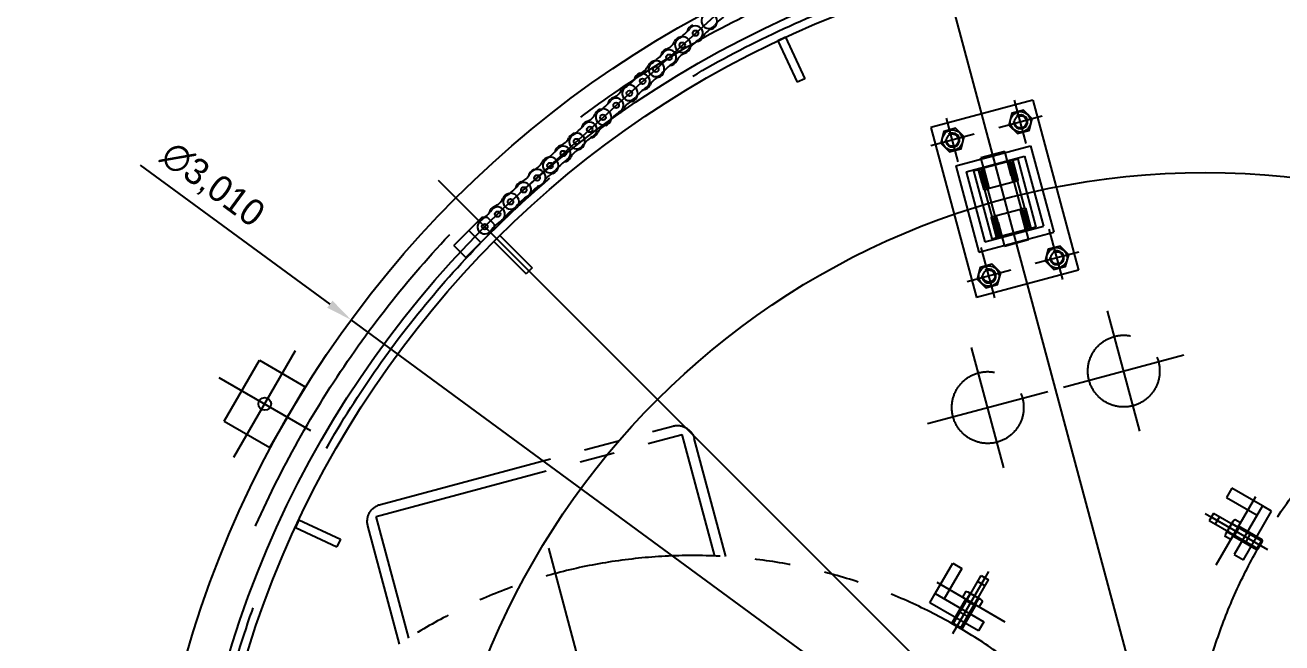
# Model space of a CAD drawing. Header units: millimetres. Extents: x 10462777 to 22643323, y 453826 to 1389191.
# Drawn here: x 11304290 to 11306075, y 595340 to 596218 of the extents above; entities that cross this region are included whole.
import ezdxf

# ---------------------------------------------------------------- set-up
doc = ezdxf.new("R2010")
doc.units = ezdxf.units.MM
doc.header["$LTSCALE"] = 200
doc.header["$MEASUREMENT"] = 0
doc.header["$PDMODE"] = 35
doc.header["$PDSIZE"] = -5
for name, pattern in [('CENTER', [2, 1.25, -0.25, 0.25, -0.25]), ('HIDDEN', [3.75, 2.5, -1.25]), ('PHANTOM', [2.5, 1.25, -0.25, 0.25, -0.25, 0.25, -0.25])]:
    doc.linetypes.add(name, pattern=pattern)
doc.layers.get('0').update_dxf_attribs({"linetype": 'CONTINUOUS'})
doc.layers.get('DEFPOINTS').update_dxf_attribs({"linetype": 'CONTINUOUS'})
for name, color, linetype in [('1', 1, 'CENTER'), ('7', 7, 'CONTINUOUS'), ('CENTER', 1, 'CONTINUOUS'), ('H', 30, 'CONTINUOUS'), ('HIDDEN', 7, 'HIDDEN'), ('THIN', 3, 'CONTINUOUS')]:
    doc.layers.add(name, color=color, linetype=linetype)
doc.layers.add('LAYOUT', color=8, linetype='CONTINUOUS', lineweight=25)
doc.styles.get("Standard").update_dxf_attribs({"font": 'SYMBOL'})
doc.dimstyles.new('ROMANS', dxfattribs={"dimtxt": 2.5, "dimasz": 2.5, "dimexe": 1.25, "dimexo": 0.625, "dimtad": 1, "dimdec": 4, "dimdsep": 46, "dimlunit": 6, "dimtxsty": 'Standard', "dimcen": 2.5, "dimadec": 0, "dimazin": 0, "dimtfac": 1, "dimtdec": 4, "dimtmove": 0, "dimatfit": 3, "dimfxl": 1, "dimtolj": 1, "dimtzin": 0, "dimarcsym": 0})

# ---------------------------------------------------------------- blocks, each defined once
blk = doc.blocks.new('A$C40DC224F')
at = {"layer": 'H', "color": 31, "linetype": 'Continuous'}
for p, q in [((30, 50), (0, 50)), ((0, 50), (0, 0)), ((30, 50), (30, 0)), ((30, 0), (0, 0))]:
    blk.add_line(p, q, dxfattribs=at)
for points in [[(30, 45.6), (27, 45.6), (27, 47.9), (3, 47.9), (3, 45.6), (0, 45.6), (0, 49, -0.414214), (1, 50), (29, 50, -0.414214), (30, 49), (30, 45.6)], [(30, 44.7), (27, 45), (3, 45), (0, 44.7), (0, 43.5, 0.414214), (1, 42.5), (29, 42.5, 0.414214), (30, 43.5), (30, 44.7)], [(20, 45), (5.5, 45, -1), (5.5, 47.9), (24.5, 47.9, -1), (24.5, 45), (20, 45)], [(30, 5.3), (27, 5), (3, 5), (0, 5.3), (0, 6.5, -0.414214), (1, 7.5), (29, 7.5, -0.414214), (30, 6.5), (30, 5.3)], [(30, 4.3), (27, 4.3), (27, 2.1), (3, 2.1), (3, 4.3), (0, 4.3), (0, 1, 0.414214), (1, 0), (29, 0, 0.414214), (30, 1), (30, 4.3)], [(20, 5), (5.5, 5, 1), (5.5, 2.1), (24.5, 2.1, 1), (24.5, 5), (20, 5)]]:
    blk.add_lwpolyline(points, format="xyb", dxfattribs=at)
blk = doc.blocks.new('*D360')
at = {"layer": '7', "color": 1, "lineweight": -2, "transparency": 16777216}
for p, q in [((11304453.2, 596019.1), (11304722.6, 595821.3)), ((11307179, 594017.6), (11304752.8, 595799.1)), ((11307209.2, 593995.5), (11307239.4, 593973.3))]:
    blk.add_line(p, q, dxfattribs=at)
at = {"layer": '7', "color": 1, "transparency": 16777216}
for points in [[(11304726.3, 595826.4), (11304718.9, 595816.3), (11304752.8, 595799.1)], [(11307212.9, 594000.5), (11307205.5, 593990.4), (11307179, 594017.6)]]:
    blk.add_solid(points, dxfattribs=at)
at = {"layer": 'DEFPOINTS', "color": 0, "transparency": 16777216}
for p in [(11304752.8, 595799.1), (11307179, 594017.6)]:
    blk.add_point(p, dxfattribs=at)
at = {"layer": '7', "color": 4, "transparency": 16777216, "insert": (11304555.1, 595990), "char_height": 37.5, "attachment_point": 5, "rotation": 323.7114}
blk.add_mtext('\\A1;∅3,010', dxfattribs=at)
blk = doc.blocks.new('A$C08586AF6')
at = {"layer": '7', "color": 71, "linetype": 'PHANTOM'}
for p, q in [((1349.9, 1270.7), (1270.7, 1349.9)), ((1277.8, 1286.3), (1334.3, 1342.8)), ((1345.7, 1345.7), (1282, 1282)), ((1342.8, 1334.3), (1334.3, 1342.8)), ((1286.3, 1277.8), (1342.8, 1334.3)), ((1335.8, 1327.3), (1327.3, 1335.8)), ((1286.3, 1277.8), (1277.8, 1286.3)), ((1300.4, 1291.9), (1291.9, 1300.4)), ((1462.6, 991), (1636.3, 991)), ((1467.5, 976), (1646.3, 976)), ((1646.3, 526), (1646.3, 976)), ((1661.3, 536), (1661.3, 966)), ((1467.5, 526), (1646.3, 526)), ((1462.6, 511), (1636.3, 511))]:
    blk.add_line(p, q, dxfattribs=at)
blk.add_circle((751, 751), 751, dxfattribs=at)
for centre, start, end in [((1636.3, 966), 0, 90), ((1636.3, 536), 270, 0)]:
    blk.add_arc(centre, 25, start, end, dxfattribs=at)
blk = doc.blocks.new('A$C599E23C4')
at = {"layer": '7', "color": 1}
for p, q in [((1.1, 21.9), (1.1, 5.9)), ((38.1, 21.9), (38.1, 5.9)), ((48.9, 20.8), (40, 20.8)), ((50, 24.2), (50, 3.5)), ((48.9, 6.9), (40, 6.9))]:
    blk.add_line(p, q, dxfattribs=at)
blk.add_lwpolyline([(40, 21.9), (1.1, 21.9), (0, 20.8), (0, 6.9), (1.1, 5.9), (40, 5.9)], dxfattribs=at)
blk.add_lwpolyline([(40, 27.7), (48.9, 27.7, -0.309401), (48.9, 20.8, -0.154701), (48.9, 6.9, -0.309401), (48.9, 0), (40, 0), (40, 27.7)], format="xyb", dxfattribs=at)
at = {"layer": 'THIN', "color": 1}
for points in [[(40, 21.9), (38.1, 20.8), (0, 20.8)], [(40, 5.9), (38.1, 6.9), (0, 6.9)]]:
    blk.add_lwpolyline(points, dxfattribs=at)
blk = doc.blocks.new('A$C7DA30AB0')
at = {"layer": 'LAYOUT', "color": 6, "linetype": 'PHANTOM'}
blk.add_circle((3030.4, 3026, 0), 2693, dxfattribs=at)

msp = doc.modelspace()

# ---------------------------------------------------------------- linework, layer by layer
at = {"color": 31}
for centre in [(11305241.93496, 596206.5048, 0), (11305223.14938, 596189.39599, 0), (11305223.15612, 596189.40172, 0), (11305223.15612, 596189.40172, 0), (11305223.16265, 596189.4077, 0), (11305204.37728, 596172.29865, 0), (11305185.5917, 596155.18984, 0), (11305185.59844, 596155.19558, 0), (11305185.59844, 596155.19558, 0), (11305185.60497, 596155.20155, 0), (11305166.8196, 596138.09251, 0), (11305148.03402, 596120.98369, 0), (11305148.04076, 596120.98943, 0), (11305148.04076, 596120.98943, 0), (11305148.04729, 596120.99541, 0), (11305129.26192, 596103.88636, 0), (11305110.47634, 596086.77755, 0), (11305110.48307, 596086.78329, 0), (11305110.48307, 596086.78329, 0), (11305110.48961, 596086.78926, 0), (11305091.70423, 596069.68021, 0), (11305072.91866, 596052.5714, 0), (11305072.92539, 596052.57714, 0), (11305072.92539, 596052.57714, 0), (11305072.93192, 596052.58311, 0), (11305054.14655, 596035.47407, 0), (11305035.36097, 596018.36526, 0), (11305035.36771, 596018.371, 0), (11305035.36771, 596018.371, 0), (11305035.37424, 596018.37697, 0), (11305016.97011, 596000.8556, 0), (11305016.97688, 596000.8613, 0), (11304998.09594, 595983.87101, 0), (11304979.21499, 595966.88072, 0), (11304979.22156, 595966.88666, 0), (11304960.9485, 595949.24422, 0)]:
    msp.add_circle(centre, 3.97, dxfattribs=at)
for centre, radius, start, end in [((11305260.70707, 596223.60213, 0), 10.4, 122.87349757, 321.77870166), ((11305260.7138, 596223.60787, 0), 12.05, 289.18614762, 41.0825844), ((11305321.45941, 596175.75818, 0), 66.92976, 122.87349757, 141.77870763), ((11305181.18261, 596254.34876, 0), 66.92976, 302.87348859, 321.77870166), ((11305241.93496, 596206.5048, 0), 12.05, 109.18615764, 169.77879767), ((11305241.93496, 596206.5048, 0), 10.4, 302.87348859, 141.77870763), ((11305271.33451, 596193.0856, 0), 20.26731, 109.18615764, 155.46604771), ((11305193.75657, 596202.82092, 0), 20.26731, 289.18614762, 335.46603857), ((11305223.15612, 596189.40172, 0), 12.05, 41.0825844, 155.46604771), ((11305223.15612, 596189.40172, 0), 10.4, 122.87349757, 321.77870166), ((11305223.15612, 596189.40172, 0), 12.05, 289.18614762, 41.0825844), ((11305283.90847, 596141.55777, 0), 66.92976, 122.87349757, 141.77870763), ((11305241.93496, 596206.5048, 0), 12.05, 274.87339764, 335.46603857), ((11305143.62493, 596220.14261, 0), 66.92976, 302.87348859, 321.77870166), ((11305204.37728, 596172.29865, 0), 12.05, 109.18615764, 169.77879767), ((11305204.37728, 596172.29865, 0), 10.4, 302.87348859, 141.77870763), ((11305233.77683, 596158.87946, 0), 20.26731, 109.18615764, 155.46604771), ((11305156.19889, 596168.61478, 0), 20.26731, 289.18614762, 335.46603857), ((11305185.59844, 596155.19558, 0), 12.05, 41.0825844, 155.46604771), ((11305185.59844, 596155.19558, 0), 10.4, 122.87349757, 321.77870166), ((11305185.59844, 596155.19558, 0), 12.05, 289.18614762, 41.0825844), ((11305246.35079, 596107.35162, 0), 66.92976, 122.87349757, 141.77870763), ((11305204.37728, 596172.29865, 0), 12.05, 274.87339764, 335.46603857), ((11305106.06725, 596185.93647, 0), 66.92976, 302.87348859, 321.77870166), ((11305166.8196, 596138.09251, 0), 12.05, 109.18615764, 169.77879767), ((11305166.8196, 596138.09251, 0), 10.4, 302.87348859, 141.77870763), ((11305196.21915, 596124.67331, 0), 20.26731, 109.18615764, 155.46604771), ((11305118.64121, 596134.40863, 0), 20.26731, 289.18614762, 335.46603857), ((11305148.04076, 596120.98943, 0), 12.05, 41.0825844, 155.46604771), ((11305148.04076, 596120.98943, 0), 10.4, 122.87349757, 321.77870166), ((11305148.04076, 596120.98943, 0), 12.05, 289.18614762, 41.0825844), ((11305208.7931, 596073.14548, 0), 66.92976, 122.87349757, 141.77870763), ((11305166.8196, 596138.09251, 0), 12.05, 274.87339764, 335.46603857), ((11305110.48307, 596086.78329, 0), 12.05, 41.0825844, 155.46604771), ((11305068.50957, 596151.73032, 0), 66.92976, 302.87348859, 321.77870166), ((11305129.26192, 596103.88636, 0), 12.05, 109.18615764, 169.77879767), ((11305129.26192, 596103.88636, 0), 10.4, 302.87348859, 141.77870763), ((11305129.26192, 596103.88636, 0), 12.05, 274.87339764, 335.46603857), ((11305158.66146, 596090.46717, 0), 20.26731, 109.18615764, 155.46604771), ((11305091.70423, 596069.68021, 0), 12.05, 109.18615764, 169.77879767), ((11305081.08352, 596100.20248, 0), 20.26731, 289.18614762, 335.46603857), ((11305110.48307, 596086.78329, 0), 10.4, 122.87349757, 321.77870166), ((11305110.48307, 596086.78329, 0), 12.05, 289.18614762, 41.0825844), ((11305171.23542, 596038.93933, 0), 66.92976, 122.87349757, 141.77870763), ((11305072.92539, 596052.57714, 0), 12.05, 41.0825844, 155.46604771), ((11305030.95189, 596117.52417, 0), 66.92976, 302.87348859, 321.77870166), ((11305091.70423, 596069.68021, 0), 10.4, 302.87348859, 141.77870763), ((11305091.70423, 596069.68021, 0), 12.05, 274.87339764, 335.46603857), ((11305121.10378, 596056.26102, 0), 20.26731, 109.18615764, 155.46604771), ((11305054.14655, 596035.47407, 0), 12.05, 109.18615764, 169.77879767), ((11305054.14655, 596035.47407, 0), 10.4, 302.87348859, 141.77870763), ((11305043.52584, 596065.99634, 0), 20.26731, 289.18614762, 335.46603857), ((11305072.92539, 596052.57714, 0), 10.4, 122.87349757, 321.77870166), ((11305072.92539, 596052.57714, 0), 12.05, 289.18614762, 41.0825844), ((11305133.67774, 596004.73319, 0), 66.92976, 122.87349757, 141.77870763), ((11305035.36771, 596018.371, 0), 12.05, 41.0825844, 155.46604771), ((11305035.36771, 596018.371, 0), 10.4, 122.87349757, 321.77870166), ((11304993.3942, 596083.31803, 0), 66.92976, 302.87348859, 321.77870166), ((11305054.14655, 596035.47407, 0), 12.05, 274.87339764, 335.46603857), ((11305083.5461, 596022.05487, 0), 20.26731, 109.18615764, 155.46604771), ((11305016.58887, 596001.26792, 0), 12.05, 109.18615764, 169.77879767), ((11305016.97688, 596000.8613, 0), 12.05, 40.73939683, 155.12286006), ((11305005.96816, 596031.79019, 0), 20.26731, 289.18614762, 335.46603857), ((11305035.36771, 596018.371, 0), 12.05, 289.18614762, 41.0825844), ((11305096.12006, 595970.52704, 0), 66.92976, 122.87349757, 141.77870763), ((11304998.09594, 595983.87101, 0), 12.05, 108.84297004, 169.43561013), ((11304998.09594, 595983.87101, 0), 10.4, 302.530301, 141.43552002), ((11304987.65824, 596014.45635, 0), 20.26731, 288.84296007, 335.12285101), ((11305016.58887, 596001.26792, 0), 12.05, 274.87339764, 335.46603857), ((11305016.97688, 596000.8613, 0), 12.05, 288.84296007, 40.73939683), ((11305045.98842, 595987.84873, 0), 20.26731, 109.18615764, 155.46604771), ((11304979.22156, 595966.88666, 0), 12.05, 42.75057011, 157.13403328), ((11304979.21499, 595966.88072, 0), 10.4, 122.53031003, 321.43551402), ((11304937.63125, 596032.078, 0), 66.92976, 302.530301, 321.43551402), ((11304979.22156, 595966.88666, 0), 12.05, 290.85413322, 42.75057011), ((11305039.67967, 595918.67374, 0), 66.92976, 122.53031003, 141.43552002), ((11304998.09594, 595983.87101, 0), 12.05, 274.53021006, 335.12285101), ((11305027.41458, 595970.27596, 0), 20.26731, 108.84297004, 155.12286006), ((11304960.9485, 595949.24422, 0), 12.05, 110.85414322, 171.4467832), ((11304960.9485, 595949.24422, 0), 10.4, 304.54147424, 143.44669328), ((11304949.44386, 595979.44441, 0), 20.26731, 290.85413322, 337.13402419), ((11304990.7262, 595936.68647, 0), 20.26731, 110.85414322, 157.13403328), ((11304942.67545, 595931.60179, 0), 10.4, 124.54148322, 323.44668723), ((11304898.82927, 595995.29955, 0), 66.92976, 304.54147424, 323.44668723), ((11305004.79468, 595885.54647, 0), 66.92976, 124.54148322, 143.44669328), ((11304960.9485, 595949.24422, 0), 12.05, 276.54138325, 337.13402419)]:
    msp.add_arc(centre, radius, start, end, dxfattribs=at)
at = {"layer": '1', "color": 1, "linetype": 'CENTER'}
for p, q in [((11305711.88997, 596049.52524, 0), (11305695.32555, 596111.34449, 0)), ((11305615.29738, 596023.64333, 0), (11305598.73296, 596085.46259, 0)), ((11305734.51738, 596088.71707, 0), (11305672.69813, 596072.15265, 0)), ((11305637.9248, 596062.83517, 0), (11305576.10555, 596046.27075, 0)), ((11305701.89889, 595893.62726, 0), (11305658.262, 596056.48236, 0)), ((11305763.65377, 595856.34007, 0), (11305744.50116, 595927.81858, 0)), ((11305667.06119, 595830.45817, 0), (11305647.90858, 595901.93668, 0)), ((11305786.28119, 595895.53191, 0), (11305724.46194, 595878.96749, 0)), ((11305689.68861, 595869.65, 0), (11305627.86936, 595853.08558, 0))]:
    msp.add_line(p, q, dxfattribs=at)
at = {"layer": '7'}
for p, q in [((11304939.13992, 595945.03682, 0), (11304898.83483, 595904.73173, 0)), ((11304939.13992, 595945.03682, 0), (11304946.21099, 595945.03682, 0)), ((11304956.11048, 595935.13732, 0), (11304946.21099, 595945.03682, 0)), ((11304956.11048, 595928.06625, 0), (11304915.80539, 595887.76117, 0)), ((11304920.04803, 595925.94493, 0), (11304937.0186, 595908.97437, 0)), ((11304956.11048, 595935.13732, 0), (11304956.11048, 595928.06625, 0)), ((11304915.80539, 595887.76117, 0), (11304898.83483, 595904.73173, 0)), ((11306003.86541, 595559.83375, 0), (11305996.36541, 595546.84337, 0)), ((11305996.36541, 595546.84337, 0), (11306039.66668, 595521.84337, 0)), ((11306047.16668, 595534.83375, 0), (11306003.86541, 595559.83375, 0)), ((11306047.16668, 595534.83375, 0), (11306007.16668, 595465.55172, 0)), ((11306020.15706, 595458.05172, 0), (11306060.15706, 595527.33375, 0)), ((11306060.15706, 595527.33375, 0), (11306047.16668, 595534.83375, 0)), ((11306007.16668, 595465.55172, 0), (11306020.15706, 595458.05172, 0)), ((11305582.28498, 595410.26907, 0), (11305607.28498, 595453.57034, 0)), ((11305620.27536, 595446.07034, 0), (11305595.27536, 595402.76907, 0)), ((11305607.28498, 595453.57034, 0), (11305620.27536, 595446.07034, 0)), ((11305574.78498, 595397.27869, 0), (11305582.28498, 595410.26907, 0)), ((11305582.28498, 595410.26907, 0), (11305651.56701, 595370.26907, 0)), ((11305644.06701, 595357.27869, 0), (11305574.78498, 595397.27869, 0)), ((11305651.56701, 595370.26907, 0), (11305644.06701, 595357.27869, 0))]:
    msp.add_line(p, q, dxfattribs=at)
at = {"layer": '7', "color": 61, "linetype": 'PHANTOM'}
for p, q in [((11305873.16077, 595640.83957, 0), (11305827.3498, 595811.80844, 0)), ((11305679.9756, 595589.07576, 0), (11305634.16463, 595760.04463, 0)), ((11305764.77085, 595703.41852, 0), (11305935.73972, 595749.22949, 0)), ((11305571.58568, 595651.65471, 0), (11305742.55455, 595697.46568, 0))]:
    msp.add_line(p, q, dxfattribs=at)
at = {"layer": '7', "color": 2}
for p, q in [((11304572.57418, 595655.08165, 0), (11304622.57418, 595741.68419, 0)), ((11304622.57418, 595741.68419, 0), (11304687.52609, 595704.18419, 0)), ((11304637.52609, 595617.58165, 0), (11304687.52609, 595704.18419, 0)), ((11304572.57418, 595655.08165, 0), (11304637.52609, 595617.58165, 0))]:
    msp.add_line(p, q, dxfattribs=at)
at = {"layer": '7', "color": 4}
for radius in [1505, 1423]:
    msp.add_circle((11305965.89432, 594908.38292, 0), radius, dxfattribs=at)
at = {"layer": '7'}
msp.add_circle((11304942.67545, 595931.60179, 0), 4, dxfattribs=at)
at = {"layer": '7', "color": 61, "linetype": 'PHANTOM'}
for centre in [(11305850.25528, 595726.324, 0), (11305657.07012, 595674.56019, 0)]:
    msp.add_circle(centre, 51, dxfattribs=at)
at = {"layer": '7', "color": 2}
msp.add_circle((11304630.05013, 595679.63292, 0), 9, dxfattribs=at)
at = {"layer": 'CENTER'}
for p, q in [((11306365.1227, 593418.44233, 0), (11305381.72772, 597088.52234, 0)), ((11305458.26387, 596402.87609, 0), (11304992.07055, 595978.71977, 0)), ((11305965.89432, 594908.38292, 0), (11304877.11226, 595997.16498, 0)), ((11304586.30013, 595603.8557, 0), (11304673.80013, 595755.41014, 0)), ((11304565.09823, 595717.13292, 0), (11304695.00204, 595642.13292, 0)), ((11305976.70034, 595517.78248, 0), (11306054.64263, 595472.78248, 0)), ((11305441.66506, 593951.60085, 0), (11305033.50743, 595474.86587, 0)), ((11305651.83625, 595430.73541, 0), (11305606.83625, 595352.79312, 0))]:
    msp.add_line(p, q, dxfattribs=at)
for radius in [1447.05, 1100]:
    msp.add_circle((11305965.89432, 594908.38292, 0), radius, dxfattribs=at)
at = {"layer": 'H'}
for p, q in [((11305369.94638, 596200.59461, 0), (11305359.07069, 596195.52319, 0)), ((11305359.07069, 596195.52319, 0), (11305386.54087, 596136.61319, 0)), ((11305369.94638, 596200.59461, 0), (11305397.41657, 596141.6846, 0)), ((11305397.41657, 596141.6846, 0), (11305386.54087, 596136.61319, 0)), ((11304963.92401, 595918.83851, 0), (11304955.43873, 595910.35323, 0)), ((11304955.43873, 595910.35323, 0), (11304963.92401, 595918.83851, 0)), ((11304955.43873, 595910.35323, 0), (11305001.40067, 595864.39129, 0)), ((11304963.92401, 595918.83851, 0), (11305009.88595, 595872.87657, 0)), ((11305009.88595, 595872.87657, 0), (11305001.40067, 595864.39129, 0)), ((11304678.75405, 595515.20655, 0), (11304673.68263, 595504.33086, 0)), ((11304678.75405, 595515.20655, 0), (11304737.66405, 595487.73637, 0)), ((11304673.68263, 595504.33086, 0), (11304732.59263, 595476.86067, 0)), ((11304737.66405, 595487.73637, 0), (11304732.59263, 595476.86067, 0))]:
    msp.add_line(p, q, dxfattribs=at)
at = {"layer": 'H', "color": 7}
for p, q in [((11305721.28543, 596111.05349, 0), (11305576.39655, 596072.23063, 0)), ((11305721.28543, 596111.05349, 0), (11305785.99019, 595869.57203, 0)), ((11305576.39655, 596072.23063, 0), (11305641.10131, 595830.74917, 0)), ((11305611.63244, 596018.00257, 0), (11305717.88428, 596046.47267, 0)), ((11305717.88428, 596046.47267, 0), (11305750.7543, 595923.80009, 0)), ((11305626.32938, 596009.51729, 0), (11305709.399, 596031.77573, 0)), ((11305681.27383, 596038.21584, 0), (11305647.46643, 596029.15717, 0)), ((11305647.85466, 596027.70829, 0), (11305647.46643, 596029.15717, 0)), ((11305656.5251, 595995.34977, 0), (11305647.85466, 596027.70829, 0)), ((11305681.66206, 596036.76695, 0), (11305681.27383, 596038.21584, 0)), ((11305690.3325, 596004.40844, 0), (11305681.66206, 596036.76695, 0)), ((11305699.64501, 596027.60924, 0), (11305685.15612, 596023.72695, 0)), ((11305699.64501, 596027.60924, 0), (11305725.52691, 595931.01666, 0)), ((11305709.399, 596031.77573, 0), (11305736.05736, 595932.28537, 0)), ((11305611.63244, 596018.00257, 0), (11305644.50246, 595895.32999, 0)), ((11305626.32938, 596009.51729, 0), (11305652.98774, 595910.02693, 0)), ((11305636.85983, 596010.786, 0), (11305651.34871, 596014.66829, 0)), ((11305636.85983, 596010.786, 0), (11305662.74173, 595914.19342, 0)), ((11305649.28065, 595993.40863, 0), (11305644.10427, 596012.72714, 0)), ((11305697.57694, 596006.34958, 0), (11305692.40056, 596025.6681, 0)), ((11305705.2053, 595956.62978, 0), (11305694.85254, 595995.26682, 0)), ((11305709.55197, 595957.79447, 0), (11305699.19921, 595996.4315, 0)), ((11305663.18753, 595945.37116, 0), (11305652.83477, 595984.00819, 0)), ((11305667.5342, 595946.53584, 0), (11305657.18143, 595985.17287, 0)), ((11305705.86164, 595946.45289, 0), (11305714.53208, 595914.09437, 0)), ((11305644.50246, 595895.32999, 0), (11305750.7543, 595923.80009, 0)), ((11305652.98774, 595910.02693, 0), (11305736.05736, 595932.28537, 0)), ((11305672.05424, 595937.39422, 0), (11305681.1129, 595903.58682, 0)), ((11305725.52691, 595931.01666, 0), (11305711.03802, 595927.13437, 0)), ((11305662.74173, 595914.19342, 0), (11305677.23062, 595918.0757, 0)), ((11305714.92031, 595912.64548, 0), (11305681.1129, 595903.58682, 0)), ((11305714.53208, 595914.09437, 0), (11305714.92031, 595912.64548, 0)), ((11305785.99019, 595869.57203, 0), (11305641.10131, 595830.74917, 0))]:
    msp.add_line(p, q, dxfattribs=at)
at = {"layer": 'H', "color": 1, "elevation": 0}
for points in [[(11305720.31827, 596084.91243), (11305708.08533, 596097.14538), (11305691.37481, 596092.66781), (11305686.89724, 596075.95729), (11305699.13019, 596063.72435), (11305715.8407, 596068.20192)], [(11305623.72569, 596059.03053), (11305611.49274, 596071.26348), (11305594.78223, 596066.78591), (11305590.30466, 596050.07539), (11305602.5376, 596037.84244), (11305619.24812, 596042.32001)], [(11305772.08208, 595891.72727), (11305759.84913, 595903.96022), (11305743.13862, 595899.48265), (11305738.66105, 595882.77213), (11305750.894, 595870.53918), (11305767.60451, 595875.01675)], [(11305675.4895, 595865.84536), (11305663.25655, 595878.07831), (11305646.54603, 595873.60074), (11305642.06847, 595856.89022), (11305654.30141, 595844.65728), (11305671.01193, 595849.13485)]]:
    msp.add_lwpolyline(points, close=True, dxfattribs=at)
at = {"layer": 'H', "color": 1}
for centre, radius in [((11305703.60776, 596080.43486, 0), 14.5), ((11305703.60776, 596080.43486, 0), 8.6475), ((11305607.01517, 596054.55296, 0), 14.5), ((11305607.01517, 596054.55296, 0), 8.6475), ((11305755.37156, 595887.2497, 0), 14.5), ((11305755.37156, 595887.2497, 0), 8.6475), ((11305658.77898, 595861.36779, 0), 14.5), ((11305658.77898, 595861.36779, 0), 8.6475)]:
    msp.add_circle(centre, radius, dxfattribs=at)
for centre in [(11305703.60776, 596080.43486, 0), (11305607.01517, 596054.55296, 0), (11305755.37156, 595887.2497, 0), (11305658.77898, 595861.36779, 0)]:
    msp.add_arc(centre, 10, 176.99999995, 123.00000002, dxfattribs=at)
at = {"layer": 'HIDDEN'}
for radius in [1475, 1435]:
    msp.add_circle((11305965.89432, 594908.38292, 0), radius, dxfattribs=at)

# ---------------------------------------------------------------- block references
at = {"ltscale": 10, "rotation": 180}
msp.add_blockref('A$C7DA30AB0', (11304764.24811, 600747.76955, 0), dxfattribs=at)
at = {"layer": '7'}
for name, p, rotation in [('A$C08586AF6', (11307613.98578, 594572.49529, 0), 105), ('A$C40DC224F', (11305644.10428, 596012.72714, 0), 284.9999999999999), ('A$C599E23C4', (11306050.7455, 595491.03249, 0), 150)]:
    msp.add_blockref(name, p, dxfattribs=dict(at, rotation=rotation))
at = {"layer": '7', "xscale": -1}
for name, p, rotation in [('A$C40DC224F', (11305669.98618, 595916.13457, 0), 285), ('A$C08586AF6', (11304706.54906, 593793.44997, 0), 285), ('A$C599E23C4', (11305601.08625, 595370.54666, 0), 239.9999999999999)]:
    msp.add_blockref(name, p, dxfattribs=dict(at, rotation=rotation))

# ---------------------------------------------------------------- dimensions: what is measured, and where the dimension line sits
at = {"layer": '7'}
dim = msp.add_diameter_dim_2p(p1=(11307178.99439, 594017.64546, 0), p2=(11304752.79425, 595799.12038, 0), dimstyle='ROMANS', override={"dimscale": 15, "dimexo": 1, "dimgap": 1, "dimclrd": 1, "dimclre": 1, "dimclrt": 4, "dimadec": 4, "dimazin": 2}, dxfattribs=at)
dim.commit()
dim.dimension.update_dxf_attribs({"geometry": '*D360', "text_midpoint": (11304533.29179, 595960.29344, 0), "dimtype": 163})

doc.saveas('drawing.dxf')
